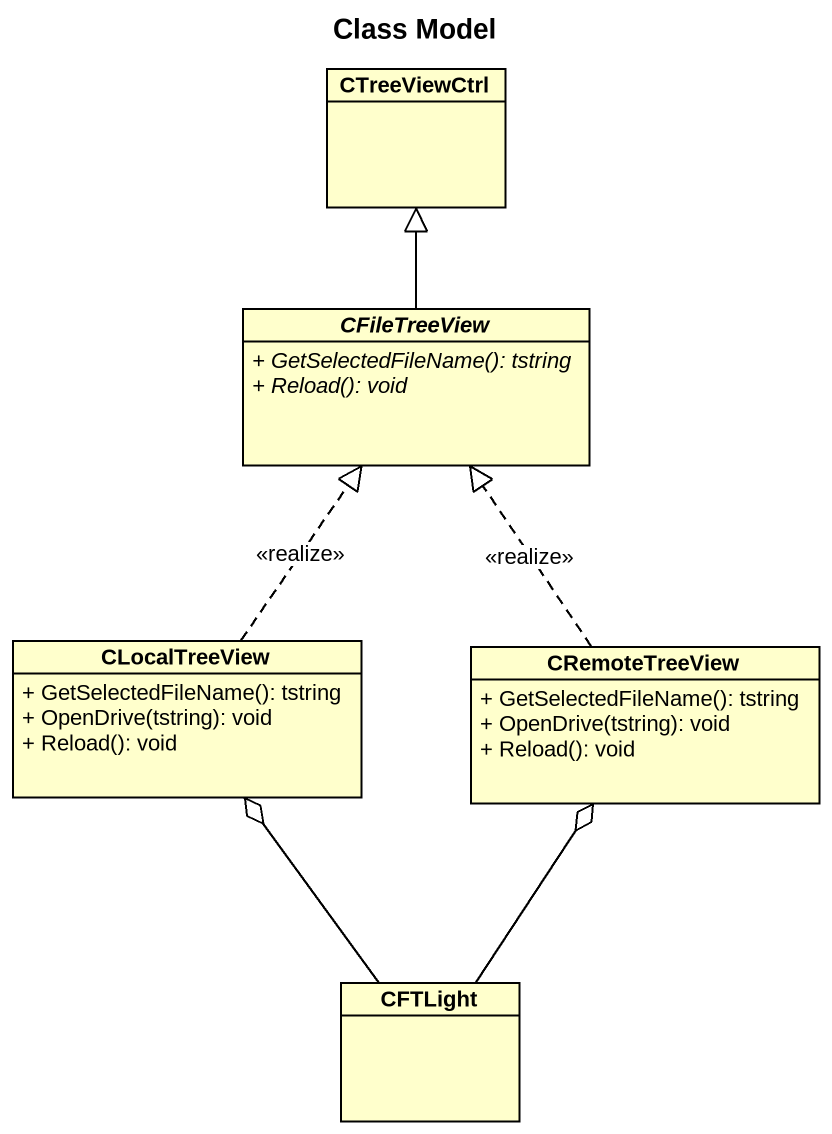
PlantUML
@startuml
title Class Model
hide circle
hide empty members
skinparam classAttributeIconSize 0
class CTreeViewCtrl
abstract class CFileTreeView {
  {abstract} + GetSelectedFileName(): tstring
  {abstract} + Reload(): void
}
class CLocalTreeView {
  + GetSelectedFileName(): tstring
  + OpenDrive(tstring): void
  + Reload(): void
}
class CRemoteTreeView {
  + GetSelectedFileName(): tstring
  + OpenDrive(tstring): void
  + Reload(): void
}
class CFTLight
CFileTreeView -up-|> CTreeViewCtrl
CLocalTreeView .up.|> CFileTreeView : <<realize>>
CRemoteTreeView .up.|> CFileTreeView : <<realize>>
CFTLight -up-o CLocalTreeView
CFTLight -up-o CRemoteTreeView
@enduml
